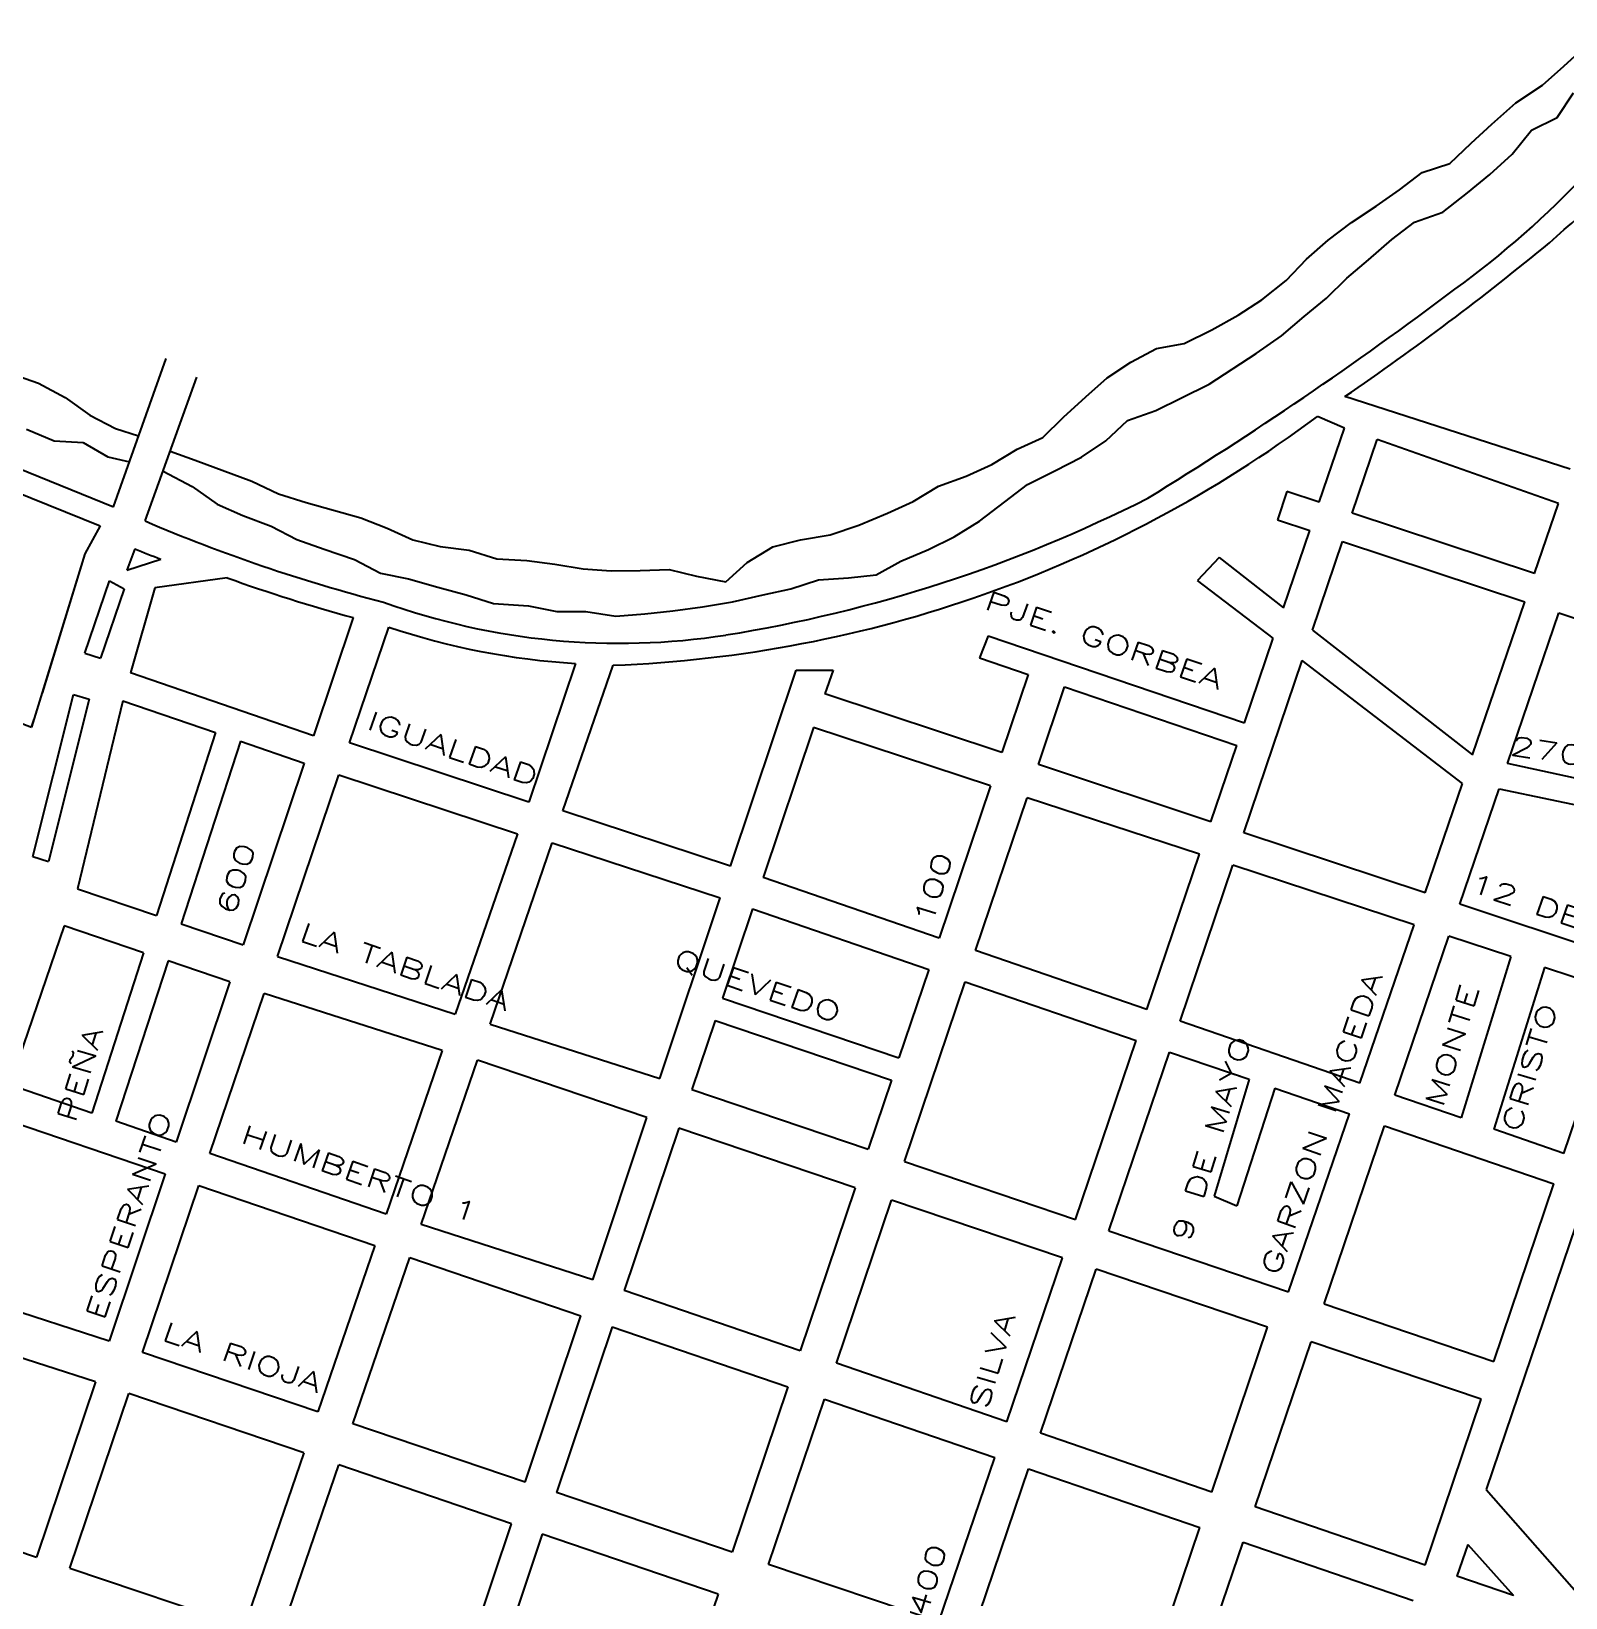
# Model space of a CAD drawing. Header units: millimetres. Extents: x 4374322 to 4409026, y 6503580 to 6534206.
# Drawn here: x 4383662 to 4384470, y 6526114 to 6526938 of the extents above; entities that cross this region are included whole.
import ezdxf

# ---------------------------------------------------------------- set-up
doc = ezdxf.new("R2010")
doc.units = ezdxf.units.MM
for name, color, linetype in [('LINEA CALLE', 252, 'Continuous'), ('NOMBRE CALLE', 252, 'Continuous'), ('RIO', 252, 'Continuous')]:
    doc.layers.add(name, color=color, linetype=linetype)
doc.styles.add('S1', font='ROMANS')

msp = doc.modelspace()

# ---------------------------------------------------------------- linework, layer by layer
at = {"layer": 'LINEA CALLE', "transparency": 33554687}
for p, q in [((4384471.93, 6526707.48), (4384353.25, 6526745.7)), ((4384353.07, 6526729.12), (4384338.79, 6526735.22)), ((4384339.8, 6526690.11), (4384353.07, 6526729.12)), ((4384357.08, 6526684.4), (4384370.19, 6526723.1)), ((4384465.77, 6526689.51), (4384370.19, 6526723.1)), ((4383634.52, 6526716.32), (4383704.99, 6526687.66)), ((4383629.43, 6526705.46), (4383698.04, 6526677.64)), ((4384322.66, 6526695.78), (4384317.75, 6526680.89)), ((4384339.8, 6526690.11), (4384322.66, 6526695.78)), ((4384453.13, 6526652.65), (4384465.77, 6526689.51)), ((4384317.75, 6526680.89), (4384334.76, 6526675.26)), ((4384453.13, 6526652.65), (4384357.08, 6526684.4)), ((4383698.04, 6526677.64), (4383689.9, 6526663)), ((4383698.04, 6526677.64), (4383689.9, 6526663)), ((4384320.94, 6526634.62), (4384334.76, 6526675.26)), ((4383716.34, 6526665.68), (4383712.08, 6526654.43)), ((4384336.18, 6526622.74), (4384352.04, 6526669.54)), ((4384352.04, 6526669.54), (4384448.03, 6526637.76)), ((4383689.9, 6526663), (4383661.91, 6526571.78)), ((4383689.9, 6526663), (4383667.43, 6526589.75)), ((4383712.08, 6526654.43), (4383729.99, 6526660.14)), ((4384287.08, 6526660.99), (4384275.71, 6526649.03)), ((4384287.08, 6526660.99), (4384320.94, 6526634.62)), ((4383689.93, 6526610.66), (4383702.97, 6526648.86)), ((4383702.97, 6526648.86), (4383710.66, 6526644.63)), ((4383764.92, 6526650.36), (4383726.74, 6526645.08)), ((4384315.47, 6526618.53), (4384275.71, 6526649.03)), ((4383710.66, 6526644.63), (4383698.21, 6526608.06)), ((4383726.74, 6526645.08), (4383714.05, 6526600.36)), ((4384420.39, 6526557.15), (4384448.03, 6526637.76)), ((4384438.95, 6526552.71), (4384465.84, 6526631.86)), ((4384465.84, 6526631.86), (4384554.58, 6526602.48)), ((4383831.15, 6526629.43), (4383810.26, 6526567.21)), ((4383829.34, 6526563.57), (4383849.97, 6526624.45)), ((4384165.54, 6526619.9), (4384160.94, 6526608.23)), ((4384165.54, 6526619.9), (4384300.35, 6526574.07)), ((4384300.35, 6526574.07), (4384315.47, 6526618.53)), ((4384336.18, 6526622.74), (4384420.39, 6526557.15)), ((4383689.93, 6526610.66), (4383698.21, 6526608.06)), ((4384160.94, 6526608.23), (4384186.54, 6526599.53)), ((4384300.08, 6526516.21), (4384330.78, 6526606.79)), ((4384415.21, 6526542.04), (4384330.78, 6526606.79)), ((4383810.26, 6526567.21), (4383714.05, 6526600.36)), ((4383948.26, 6526605.36), (4383923.66, 6526532.37)), ((4383941.56, 6526527.68), (4383968.12, 6526604.35)), ((4384029.91, 6526498.6), (4384064.34, 6526601.85)), ((4384064.34, 6526601.85), (4384083.82, 6526601.85)), ((4384083.82, 6526601.85), (4384079.59, 6526589.27)), ((4384186.54, 6526599.53), (4384172.68, 6526558.42)), ((4383611.24, 6526591.2), (4383661.89, 6526571.78)), ((4384191.92, 6526552.05), (4384205.74, 6526593)), ((4384205.74, 6526593), (4384296.32, 6526562.21)), ((4383662.59, 6526503.72), (4383683.92, 6526589.03)), ((4383692.21, 6526586.42), (4383670.92, 6526501.1)), ((4383683.92, 6526589.03), (4383692.21, 6526586.42)), ((4383709.89, 6526585.68), (4383686.18, 6526486.75)), ((4383709.89, 6526585.68), (4383758.75, 6526568.92)), ((4384172.68, 6526558.42), (4384079.59, 6526589.27)), ((4383661.89, 6526571.78), (4383663.21, 6526576)), ((4383758.75, 6526568.92), (4383727.66, 6526472.68)), ((4384073.63, 6526571.56), (4384047.09, 6526492.69)), ((4384166.79, 6526540.97), (4384073.63, 6526571.56)), ((4383771.91, 6526564.41), (4383740.61, 6526468.28)), ((4383771.91, 6526564.41), (4383805.46, 6526552.9)), ((4383923.66, 6526532.37), (4383829.34, 6526563.57)), ((4384282.65, 6526521.98), (4384296.32, 6526562.21)), ((4383805.46, 6526552.9), (4383773.32, 6526457.19)), ((4384282.65, 6526521.98), (4384191.92, 6526552.05)), ((4384531.03, 6526532.64), (4384438.95, 6526552.71)), ((4383791.34, 6526451.07), (4383823.63, 6526546.67)), ((4383823.63, 6526546.67), (4383917.76, 6526515.7)), ((4384166.79, 6526540.97), (4384139.75, 6526460.77)), ((4384395.52, 6526484.58), (4384415.21, 6526542.04)), ((4384158.9, 6526454.17), (4384186.05, 6526534.65)), ((4384276.82, 6526504.85), (4384186.05, 6526534.65)), ((4384413.74, 6526478.54), (4384434.41, 6526539.37)), ((4384434.41, 6526539.37), (4384526.71, 6526519.85)), ((4384029.91, 6526498.6), (4383941.56, 6526527.68)), ((4384395.52, 6526484.58), (4384300.08, 6526516.21)), ((4383917.76, 6526515.7), (4383884.96, 6526420.7)), ((4383903.42, 6526415.4), (4383936, 6526510.84)), ((4383936, 6526510.84), (4384024.36, 6526481.96)), ((4383662.59, 6526503.72), (4383670.92, 6526501.1)), ((4384249.04, 6526423.12), (4384276.82, 6526504.85)), ((4384139.75, 6526460.77), (4384047.09, 6526492.69)), ((4384266.5, 6526417.1), (4384294.29, 6526499.12)), ((4384389.76, 6526467.78), (4384294.29, 6526499.12)), ((4383686.18, 6526486.75), (4383727.66, 6526472.68)), ((4383992.66, 6526386.9), (4384024.36, 6526481.96)), ((4384041.5, 6526476.09), (4384025.72, 6526429.18)), ((4384041.5, 6526476.09), (4384134.19, 6526444.3)), ((4384502.83, 6526449.02), (4384413.74, 6526478.54)), ((4383679.05, 6526467.23), (4383650.43, 6526383.52)), ((4383720.9, 6526453.1), (4383679.05, 6526467.23)), ((4383740.61, 6526468.28), (4383773.32, 6526457.19)), ((4384361.2, 6526384.48), (4384389.76, 6526467.78)), ((4384379.62, 6526378.13), (4384408.05, 6526461.78)), ((4384440.71, 6526451.05), (4384408.05, 6526461.78)), ((4383720.9, 6526453.1), (4383693.63, 6526368.7)), ((4383791.34, 6526451.07), (4383884.96, 6526420.7)), ((4384249.04, 6526423.12), (4384158.9, 6526454.17)), ((4384440.71, 6526451.05), (4384414.42, 6526366.15)), ((4383733.8, 6526448.74), (4383706.32, 6526364.34)), ((4383766.34, 6526437.75), (4383733.8, 6526448.74)), ((4384134.19, 6526444.3), (4384118.52, 6526397.83)), ((4384458.4, 6526445.25), (4384431.68, 6526360.2)), ((4384497.26, 6526432.49), (4384458.4, 6526445.25)), ((4383766.34, 6526437.75), (4383738.04, 6526353.46)), ((4384121.46, 6526343.2), (4384153.36, 6526437.73)), ((4384153.36, 6526437.73), (4384243.49, 6526406.82)), ((4383755.85, 6526347.35), (4383784.33, 6526431.68)), ((4383878.08, 6526401.66), (4383784.33, 6526431.68)), ((4384025.72, 6526429.18), (4384118.52, 6526397.83)), ((4384514.42, 6526426.86), (4384427.72, 6526170.56)), ((4384468.59, 6526347.48), (4384497.26, 6526432.49)), ((4384021.75, 6526417.37), (4384009.56, 6526381.17)), ((4384021.75, 6526417.37), (4384114.54, 6526386.02)), ((4384361.2, 6526384.48), (4384266.5, 6526417.1)), ((4383903.42, 6526415.4), (4383992.66, 6526386.9)), ((4383878.08, 6526401.66), (4383848.55, 6526315.55)), ((4384211.48, 6526312.66), (4384243.49, 6526406.82)), ((4384229.08, 6526306.69), (4384260.98, 6526400.82)), ((4384260.98, 6526400.82), (4384302.84, 6526386.47)), ((4383866.94, 6526310.03), (4383896.71, 6526396.51)), ((4383985.83, 6526366.42), (4383896.71, 6526396.51)), ((4384114.54, 6526386.02), (4384102.29, 6526349.71)), ((4384302.84, 6526386.47), (4384284.55, 6526324.93)), ((4383693.63, 6526368.7), (4383650.43, 6526383.52)), ((4384009.56, 6526381.17), (4384102.29, 6526349.71)), ((4384316.43, 6526381.81), (4384296.46, 6526319.95)), ((4384316.43, 6526381.81), (4384355.67, 6526368.35)), ((4384414.42, 6526366.15), (4384379.62, 6526378.13)), ((4384323.55, 6526274.64), (4384355.67, 6526368.35)), ((4383644.51, 6526366.61), (4383732.27, 6526336.64)), ((4383738.04, 6526353.46), (4383706.32, 6526364.34)), ((4383957.35, 6526281), (4383985.83, 6526366.42)), ((4384002.69, 6526360.73), (4383973.94, 6526275.31)), ((4384095.45, 6526329.4), (4384002.69, 6526360.73)), ((4384342.29, 6526268.28), (4384374.14, 6526362.02)), ((4384374.14, 6526362.02), (4384463.2, 6526331.48)), ((4384468.59, 6526347.48), (4384431.68, 6526360.2)), ((4383848.55, 6526315.55), (4383755.85, 6526347.35)), ((4384121.46, 6526343.2), (4384211.48, 6526312.66)), ((4383732.27, 6526336.64), (4383702.71, 6526248.61)), ((4383720.35, 6526242.65), (4383750.05, 6526330.56)), ((4383750.05, 6526330.56), (4383842.7, 6526298.92)), ((4384095.45, 6526329.4), (4384066.5, 6526243.56)), ((4384431.66, 6526237.96), (4384463.2, 6526331.48)), ((4384085.63, 6526236.99), (4384114.62, 6526322.93)), ((4384204.64, 6526292.53), (4384114.62, 6526322.93)), ((4384284.55, 6526324.93), (4384296.46, 6526319.95)), ((4383957.35, 6526281), (4383866.94, 6526310.03)), ((4384229.08, 6526306.69), (4384323.55, 6526274.64)), ((4383842.7, 6526298.92), (4383812.64, 6526211.43)), ((4383831.04, 6526205.21), (4383861.06, 6526292.65)), ((4383861.06, 6526292.65), (4383950.99, 6526261.93)), ((4384175.3, 6526206.23), (4384204.64, 6526292.53)), ((4384192.98, 6526200.16), (4384222.27, 6526286.58)), ((4384312.62, 6526256.07), (4384222.27, 6526286.58)), ((4383702.71, 6526248.61), (4383614.45, 6526277.3)), ((4384066.5, 6526243.56), (4383973.94, 6526275.31)), ((4383921.84, 6526174.51), (4383950.99, 6526261.93)), ((4384342.29, 6526268.28), (4384431.66, 6526237.96)), ((4383695.52, 6526227.18), (4383606.75, 6526256.01)), ((4383967.54, 6526256.28), (4383938.17, 6526168.98)), ((4383967.54, 6526256.28), (4384060.12, 6526224.66)), ((4384283.21, 6526169.21), (4384312.62, 6526256.07)), ((4384305.97, 6526161.4), (4384335.51, 6526248.34)), ((4384424.97, 6526218.13), (4384335.51, 6526248.34)), ((4383812.64, 6526211.43), (4383720.35, 6526242.65)), ((4384175.3, 6526206.23), (4384085.63, 6526236.99)), ((4383695.52, 6526227.18), (4383664.57, 6526135.01)), ((4383682, 6526129.14), (4383713.1, 6526221.19)), ((4383805.22, 6526189.82), (4383713.1, 6526221.19)), ((4384060.12, 6526224.66), (4384030.79, 6526137.66)), ((4384049.94, 6526131.18), (4384079.27, 6526218.12)), ((4384079.27, 6526218.12), (4384168.93, 6526187.49)), ((4384395.49, 6526130.69), (4384424.97, 6526218.13)), ((4383921.84, 6526174.51), (4383831.04, 6526205.21)), ((4384283.21, 6526169.21), (4384192.98, 6526200.16)), ((4383805.22, 6526189.82), (4383773.77, 6526098.25)), ((4384139.49, 6526100.9), (4384168.93, 6526187.49)), ((4383792.2, 6526092.05), (4383823.61, 6526183.55)), ((4383914.53, 6526152.59), (4383823.61, 6526183.55)), ((4384157.3, 6526094.87), (4384186.64, 6526181.45)), ((4384186.64, 6526181.45), (4384276.91, 6526150.62)), ((4384427.72, 6526170.56), (4384582.07, 6525994.67)), ((4383575.57, 6526164.96), (4383664.57, 6526135.01)), ((4384030.79, 6526137.66), (4383938.17, 6526168.98)), ((4384395.49, 6526130.69), (4384305.97, 6526161.4)), ((4383884.04, 6526061.14), (4383914.53, 6526152.59)), ((4383930.79, 6526147.05), (4383900.06, 6526055.75)), ((4384023.32, 6526115.53), (4383930.79, 6526147.05)), ((4384247.68, 6526064.31), (4384276.91, 6526150.62)), ((4384270.37, 6526056.64), (4384299.66, 6526142.84)), ((4384299.66, 6526142.84), (4384389.27, 6526112.24)), ((4384417.97, 6526141.72), (4384412.29, 6526124.92)), ((4384417.97, 6526141.72), (4384441.97, 6526114.74)), ((4383682, 6526129.14), (4383773.77, 6526098.25)), ((4384139.49, 6526100.9), (4384049.94, 6526131.18)), ((4384441.97, 6526114.74), (4384412.29, 6526124.92)), ((4384023.32, 6526115.53), (4383992.65, 6526024.58))]:
    msp.add_line(p, q, dxfattribs=at)
for points in [[(4383704.99, 6526687.66), (4383732.71, 6526765.82)], [(4383721.7, 6526680.29), (4383748.9, 6526755.95)]]:
    msp.add_lwpolyline(points, dxfattribs=at)
for centre, radius, start, end in [((4384129.88, 6527191.48), 480.23, 305.84487, 328.1359), ((4378536.73, 6533484.32), 8911.86, 311.664601, 311.9312), ((4383502, 6527990.45), 1507.99, 304.36721, 309.49278), ((4383185.67, 6528429.88), 2037.41, 301.47806, 306.97499), ((4383942.66, 6527266.85), 662.98, 272.20084, 306.69066), ((4383907.08, 6527369.94), 759.27, 279.12293, 296.81113), ((4384061.21, 6527472.42), 861.82, 246.80025, 255.61758), ((4384052.11, 6527472.42), 873.82, 247.4028, 248.36901), ((4384061.21, 6527472.42), 873.82, 250.18001, 254.73533), ((4383971.22, 6526981.8), 365.88, 250.1758, 278.84286), ((4383970.63, 6526983.02), 378.33, 251.40188, 266.60989)]:
    msp.add_arc(centre, radius, start, end, dxfattribs=at)
at = {"layer": 'RIO', "transparency": 33554687}
for p, q in [((4384468.54, 6526919.7), (4384480.34, 6526930.37)), ((4384457.24, 6526909.57), (4384468.54, 6526919.7)), ((4384443.35, 6526900.35), (4384457.24, 6526909.57)), ((4384465.04, 6526892.54), (4384473.68, 6526905.63)), ((4384430.57, 6526889.14), (4384443.35, 6526900.35)), ((4384419.77, 6526879.02), (4384430.57, 6526889.14)), ((4384451.56, 6526885.89), (4384465.04, 6526892.54)), ((4384408.49, 6526868.38), (4384419.77, 6526879.02)), ((4384441.37, 6526873.25), (4384451.56, 6526885.89)), ((4384429.58, 6526862.58), (4384441.37, 6526873.25)), ((4384382.06, 6526854.58), (4384393.91, 6526863.72)), ((4384393.91, 6526863.72), (4384408.49, 6526868.38)), ((4384417.75, 6526852.94), (4384429.58, 6526862.58)), ((4384369.68, 6526845.93), (4384382.06, 6526854.58)), ((4384356.79, 6526837.27), (4384369.68, 6526845.93)), ((4384404.92, 6526842.74), (4384417.75, 6526852.94)), ((4384378.01, 6526828.42), (4384389.86, 6526837.56)), ((4384389.86, 6526837.56), (4384404.92, 6526842.74)), ((4384344.43, 6526828.11), (4384356.79, 6526837.27)), ((4384333.13, 6526817.97), (4384344.43, 6526828.11)), ((4384365.71, 6526817.73), (4384378.01, 6526828.42)), ((4384322.37, 6526806.84), (4384333.13, 6526817.97)), ((4384354.38, 6526808.11), (4384365.71, 6526817.73)), ((4384309.54, 6526796.64), (4384322.37, 6526806.84)), ((4384343.61, 6526797.48), (4384354.38, 6526808.11)), ((4384297.14, 6526788.51), (4384309.54, 6526796.64)), ((4384331.77, 6526787.84), (4384343.61, 6526797.48)), ((4384283.2, 6526780.82), (4384297.14, 6526788.51)), ((4384268.72, 6526773.61), (4384283.2, 6526780.82)), ((4384319.96, 6526777.68), (4384331.77, 6526787.84)), ((4384254.07, 6526770.99), (4384268.72, 6526773.61)), ((4384306.59, 6526768.48), (4384319.96, 6526777.68)), ((4384228.21, 6526755.69), (4384240.61, 6526763.83)), ((4384240.61, 6526763.83), (4384254.07, 6526770.99)), ((4384281.78, 6526752.21), (4384306.59, 6526768.48)), ((4383651.04, 6526757.82), (4383665.49, 6526752.79)), ((4384216.91, 6526745.56), (4384228.21, 6526755.69)), ((4383665.49, 6526752.79), (4383679.53, 6526745.18)), ((4384267.31, 6526745), (4384281.78, 6526752.21)), ((4383679.53, 6526745.18), (4383692.61, 6526736.02)), ((4384205.12, 6526734.89), (4384216.91, 6526745.56)), ((4384253.83, 6526738.35), (4384267.31, 6526745)), ((4383692.61, 6526736.02), (4383706.13, 6526728.9)), ((4384194.34, 6526724.27), (4384205.12, 6526734.89)), ((4384227.49, 6526722.52), (4384238.77, 6526733.17)), ((4384238.77, 6526733.17), (4384253.83, 6526738.35)), ((4383659.32, 6526728.58), (4383673.81, 6526722.52)), ((4383673.81, 6526722.52), (4383689.11, 6526721.6)), ((4383706.13, 6526728.9), (4383718.27, 6526725.09)), ((4384180.84, 6526718.13), (4384194.34, 6526724.27)), ((4384214.6, 6526713.85), (4384227.49, 6526722.52)), ((4383689.11, 6526721.6), (4383702.14, 6526713.96)), ((4383702.14, 6526713.96), (4383713.39, 6526711.32)), ((4383734.89, 6526716.96), (4383748.01, 6526712.2)), ((4384167.43, 6526709.95), (4384180.84, 6526718.13)), ((4384200.64, 6526706.67), (4384214.6, 6526713.85)), ((4383731.12, 6526706.48), (4383746.52, 6526698.38)), ((4383748.01, 6526712.2), (4383777.96, 6526701.15)), ((4384153.93, 6526703.8), (4384167.43, 6526709.95)), ((4384186.16, 6526699.47), (4384200.64, 6526706.67)), ((4383746.52, 6526698.38), (4383759.6, 6526689.21)), ((4383777.96, 6526701.15), (4383791.96, 6526694.57)), ((4384125.96, 6526690.46), (4384139.38, 6526698.64)), ((4384139.38, 6526698.64), (4384153.93, 6526703.8)), ((4384174.31, 6526690.33), (4384186.16, 6526699.47)), ((4383759.6, 6526689.21), (4383773.07, 6526683.11)), ((4383791.96, 6526694.57), (4383806.39, 6526690.04)), ((4383806.39, 6526690.04), (4383835.2, 6526682.01)), ((4384112.46, 6526684.32), (4384125.96, 6526690.46)), ((4384160.97, 6526680.12), (4384174.31, 6526690.33)), ((4383773.07, 6526683.11), (4383788.05, 6526677.59)), ((4383835.2, 6526682.01), (4383849.16, 6526676.44)), ((4384097.44, 6526678.11), (4384112.46, 6526684.32)), ((4383788.05, 6526677.59), (4383801.56, 6526670.48)), ((4383849.16, 6526676.44), (4383862.64, 6526670.34)), ((4384066.71, 6526670.27), (4384082.38, 6526672.93)), ((4384082.38, 6526672.93), (4384097.44, 6526678.11)), ((4384147.56, 6526671.94), (4384160.97, 6526680.12)), ((4383801.56, 6526670.48), (4383816.01, 6526665.44)), ((4383816.01, 6526665.44), (4383832, 6526659.95)), ((4383862.64, 6526670.34), (4383877.02, 6526666.84)), ((4383877.02, 6526666.84), (4383892.37, 6526664.89)), ((4383892.37, 6526664.89), (4383906.8, 6526660.37)), ((4384038.68, 6526658.45), (4384052.09, 6526666.63)), ((4384052.09, 6526666.63), (4384066.71, 6526670.27)), ((4384119.57, 6526659.1), (4384134.08, 6526665.29)), ((4384134.08, 6526665.29), (4384147.56, 6526671.94)), ((4383832, 6526659.95), (4383845.52, 6526652.84)), ((4383906.8, 6526660.37), (4383922.61, 6526659.46)), ((4383922.61, 6526659.46), (4383937.44, 6526657.5)), ((4383937.44, 6526657.5), (4383952.3, 6526655.03)), ((4384027.37, 6526648.31), (4384038.68, 6526658.45)), ((4384106.62, 6526651.96), (4384119.57, 6526659.1)), ((4383845.52, 6526652.84), (4383860.39, 6526649.86)), ((4383860.39, 6526649.86), (4383875.84, 6526645.37)), ((4383952.3, 6526655.03), (4383967.09, 6526654.09)), ((4383967.09, 6526654.09), (4383982.36, 6526654.18)), ((4383982.36, 6526654.18), (4383997.6, 6526654.78)), ((4383997.6, 6526654.78), (4384011.99, 6526651.27)), ((4384011.99, 6526651.27), (4384027.37, 6526648.31)), ((4384061.62, 6526644.57), (4384076.19, 6526649.23)), ((4384076.19, 6526649.23), (4384091.92, 6526650.36)), ((4384091.92, 6526650.36), (4384106.62, 6526651.96)), ((4383875.84, 6526645.37), (4383890.75, 6526641.38)), ((4383890.75, 6526641.38), (4383905.18, 6526636.85)), ((4384030.84, 6526637.74), (4384046.98, 6526641.44)), ((4384046.98, 6526641.44), (4384061.62, 6526644.57)), ((4383905.18, 6526636.85), (4383923.55, 6526635.54)), ((4383923.55, 6526635.54), (4383938.43, 6526632.56)), ((4383938.43, 6526632.56), (4383953.69, 6526632.65)), ((4383953.69, 6526632.65), (4383969.57, 6526630.22)), ((4383969.57, 6526630.22), (4383984.79, 6526631.33)), ((4383984.79, 6526631.33), (4383999.48, 6526632.93)), ((4383999.48, 6526632.93), (4384015.17, 6526635.08)), ((4384015.17, 6526635.08), (4384030.84, 6526637.74))]:
    msp.add_line(p, q, dxfattribs=at)

# ---------------------------------------------------------------- texts
at = {"layer": 'NOMBRE CALLE', "linetype": 'Continuous', "transparency": 33554687, "style": 'S1', "width": 1.5}
for s, rotation, p in [('PJE. GORBEA', 341, (4384162.8, 6526634.11)), ('IGUALDAD', 341, (4383837.58, 6526571.06)), ('2700', 351.30485, (4384439.85, 6526557.31)), ('600', 73, (4383768.8, 6526472.1)), ('100', 73, (4384135.8, 6526467.1)), ('12 DE OCTUBRE', 341, (4384417.94, 6526485.79)), ('LA TABLADA', 341, (4383802.18, 6526459.87)), ('QUEVEDO', 341, (4383999, 6526445.96)), ('GARZON MACEDA', 70.83977, (4384318.27, 6526282.54)), ('MONTE', 73, (4384404.8, 6526371.1)), ('CRISTO', 73, (4384445.18, 6526358.01)), ('PEÑA', 73, (4383684.8, 6526363.1)), ('9 DE MAYO', 73, (4384271.46, 6526300.22)), ('ESPERANTO  ', 71.58042, (4383699.83, 6526258.95)), ('HUMBERTO 1', 341, (4383771.18, 6526353.34)), ('SILVA', 73, (4384164.8, 6526212.1)), ('LA RIOJA', 341, (4383729.89, 6526249.73)), ('400', 73, (4384132.8, 6526103.1))]:
    msp.add_text(s, height=10, rotation=rotation, dxfattribs=at).set_placement(p)

doc.saveas('drawing.dxf')
